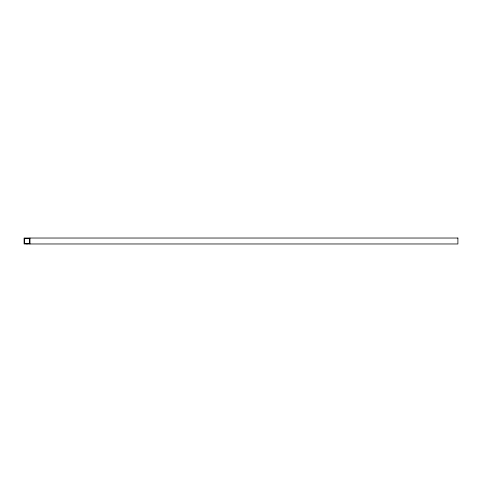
<?xml version="1.0" encoding="UTF-8"?>
<svg xmlns="http://www.w3.org/2000/svg" width="482" height="482" viewBox="0 0 482 482"><rect width="100%" height="100%" fill="white"/><g stroke="black" fill="none" stroke-linecap="round" stroke-linejoin="round"><path stroke-width="0.72" d="M29.98 238.03L29.98 243.97M27.775 243.603L27.775 243.97M26.305 243.603L26.305 243.97M457.9 238.03L24.1 238.03L24.1 243.97L457.9 243.97L457.9 238.03M29.613 238.397L24.468 238.397L24.468 243.603L29.613 243.603L29.613 238.397"/></g></svg>
